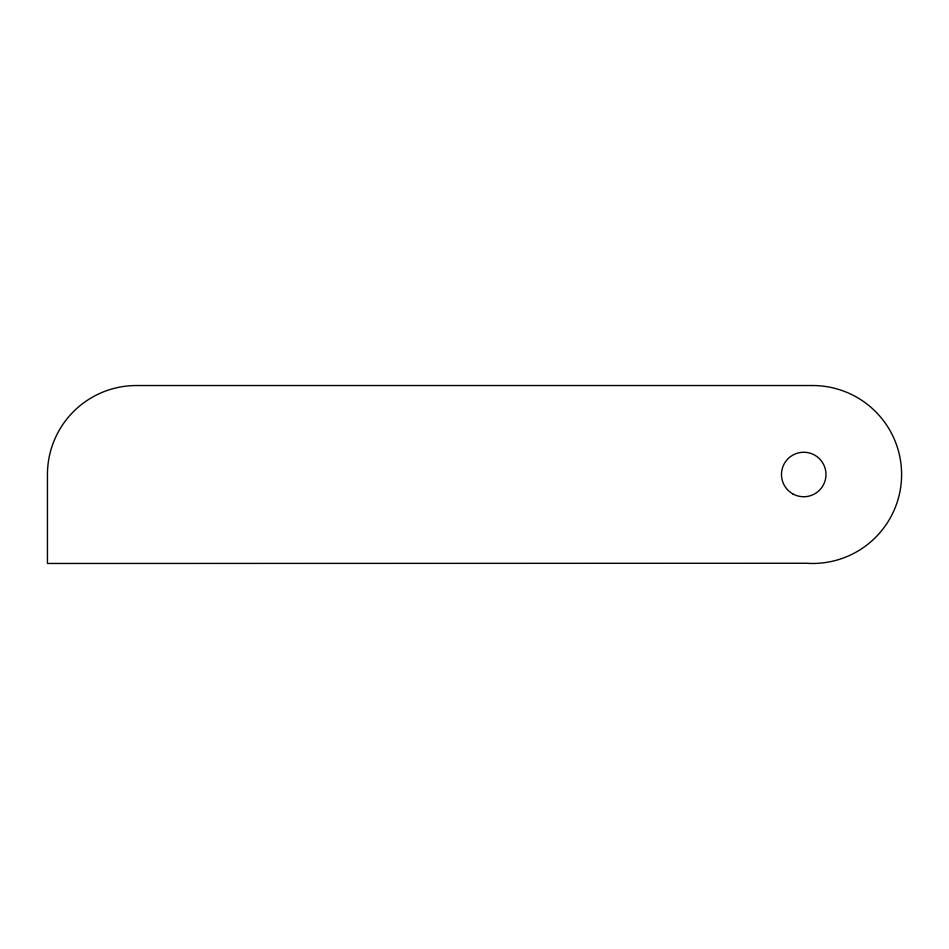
<?xml version="1.0" encoding="UTF-8"?>
<svg xmlns="http://www.w3.org/2000/svg" width="949" height="949" viewBox="0 0 949 949"><rect width="100%" height="100%" fill="white"/><g stroke="black" fill="none" stroke-linecap="round" stroke-linejoin="round"><path stroke-width="1.42" d="M812.629 385.531L136.419 385.531A88.969 88.969 0 0 0 47.45 474.5L47.45 563.469L806.425 563.255A88.969 88.969 0 0 0 901.55 477.608A88.969 88.969 0 0 0 812.629 385.531M792.605 493.765A22.242 22.242 0 0 0 825.974 474.5A22.242 22.242 0 0 0 792.605 455.235A22.242 22.242 0 0 0 792.605 493.765"/></g></svg>
